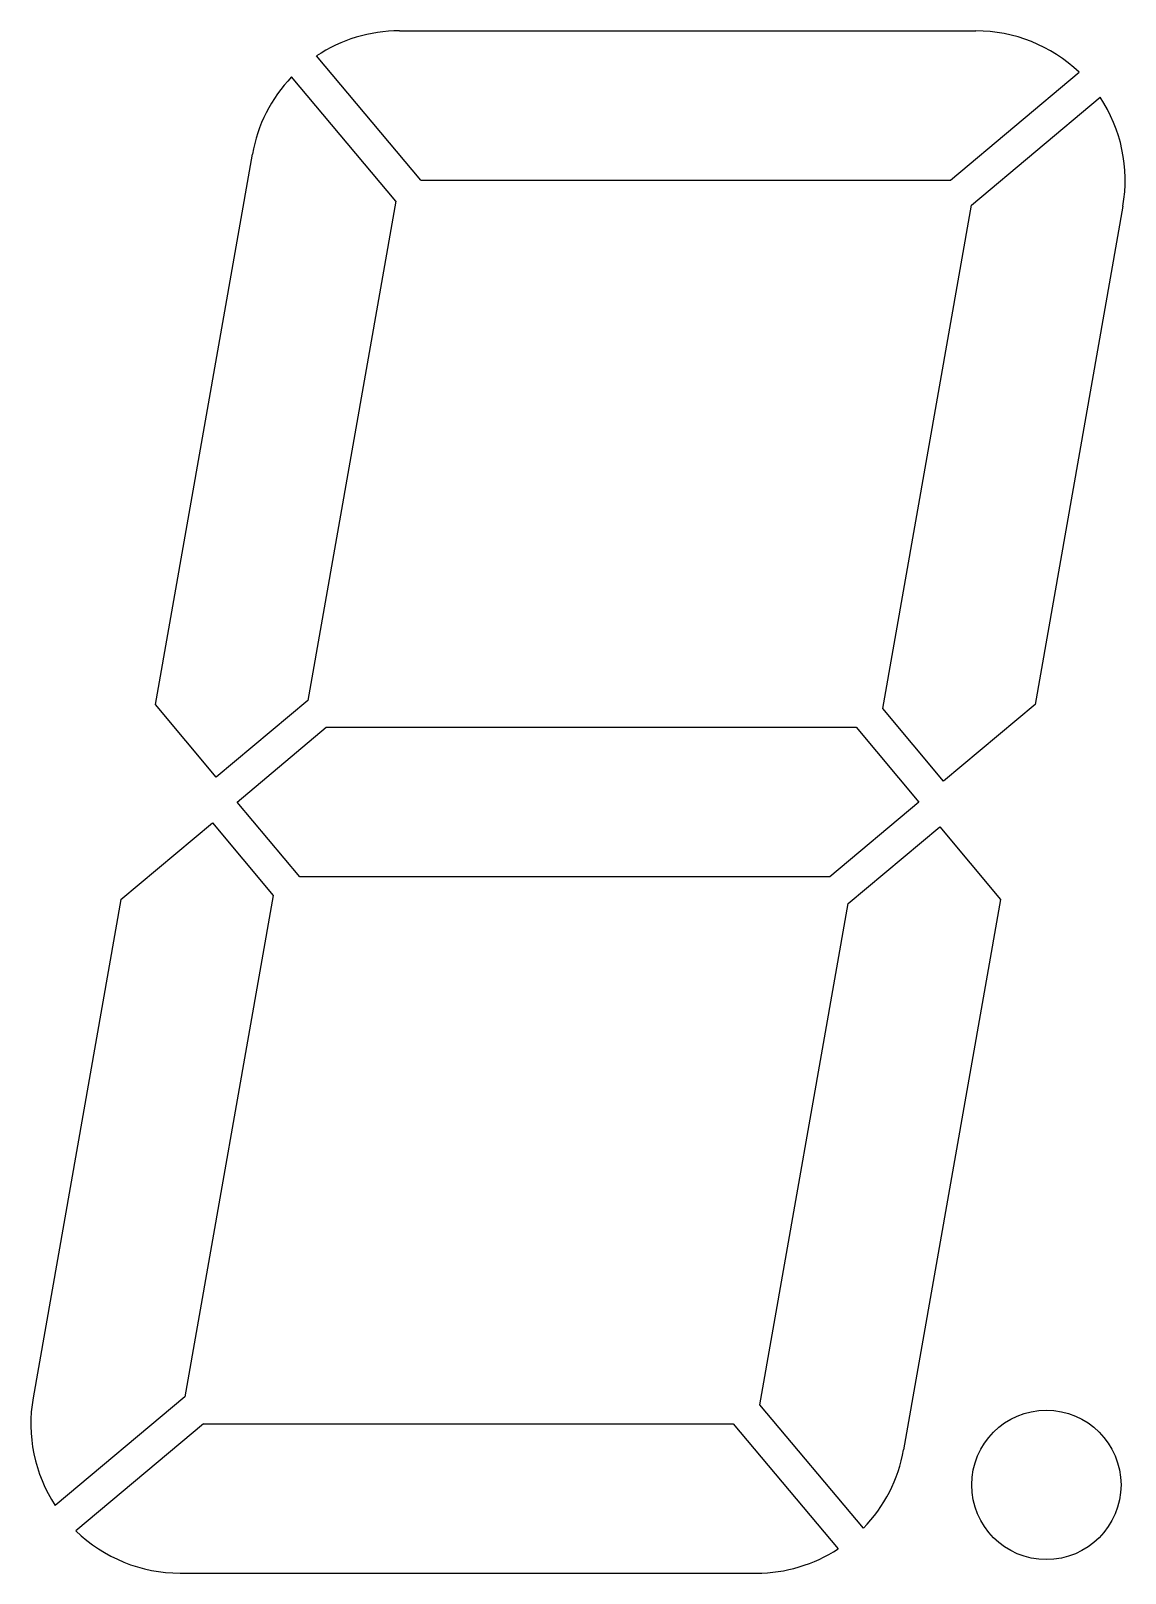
# Model space of a CAD drawing. Header units: millimetres. Extents: x -20.2 to 20.2, y -28.4 to 28.4.
import ezdxf

# ---------------------------------------------------------------- set-up
doc = ezdxf.new("R2010")
doc.units = ezdxf.units.MM
doc.layers.add('Sketch001', color=7, linetype='CONTINUOUS')

msp = doc.modelspace()

# ---------------------------------------------------------------- linework, layer by layer
at = {"layer": 'Sketch001'}
for p, q in [((-6.577, 28.4), (14.653, 28.4)), ((-5.794, 22.9), (-9.632, 27.474)), ((-6.713, 22.129), (-10.551, 26.702)), ((13.72, 22.9), (18.455, 26.874)), ((14.491, 21.981), (19.227, 25.955)), ((-15.566, 3.595), (-11.994, 23.855)), ((-5.794, 22.9), (13.72, 22.9)), ((-6.713, 22.129), (-9.955, 3.743)), ((11.223, 3.447), (14.491, 21.981)), ((20.069, 21.945), (16.834, 3.595)), ((-13.321, 0.919), (-15.566, 3.595)), ((-9.955, 3.743), (-13.321, 0.919)), ((13.468, 0.771), (11.223, 3.447)), ((16.834, 3.595), (13.468, 0.771)), ((-12.549, 0), (-9.272, 2.75)), ((-9.272, 2.75), (10.242, 2.75)), ((10.242, 2.75), (12.549, 0)), ((-10.242, -2.75), (-12.549, 0)), ((12.549, 0), (9.272, -2.75)), ((-16.834, -3.595), (-13.468, -0.771)), ((-13.468, -0.771), (-11.223, -3.447)), ((9.955, -3.743), (13.321, -0.919)), ((13.321, -0.919), (15.566, -3.595)), ((9.272, -2.75), (-10.242, -2.75)), ((-16.834, -3.595), (-20.069, -21.945)), ((-11.223, -3.447), (-14.478, -21.907)), ((6.7, -22.203), (9.955, -3.743)), ((15.566, -3.595), (11.994, -23.855)), ((-14.478, -21.907), (-19.254, -25.914)), ((10.511, -26.744), (6.7, -22.203)), ((-13.795, -22.9), (-18.49, -26.84)), ((-13.795, -22.9), (5.719, -22.9)), ((5.719, -22.9), (9.584, -27.506)), ((-14.653, -28.4), (6.577, -28.4))]:
    msp.add_line(p, q, dxfattribs=at)
msp.add_circle((17.25, -25.15), 2.75, dxfattribs=at)
for centre, start, end in [((-6.577, 22.9), 90, 123.7371), ((14.653, 22.9), 46.2629, 90), ((-6.577, 22.9), 136.2629, 170), ((14.653, 22.9), -10, 33.7371), ((-14.653, -22.9), 170, -146.7685), ((6.577, -22.9), -44.3403, -10), ((-14.653, -22.9), -134.2427, -90), ((6.577, -22.9), -90, -56.8661)]:
    msp.add_arc(centre, 5.5, start, end, dxfattribs=at)

doc.saveas('drawing.dxf')
